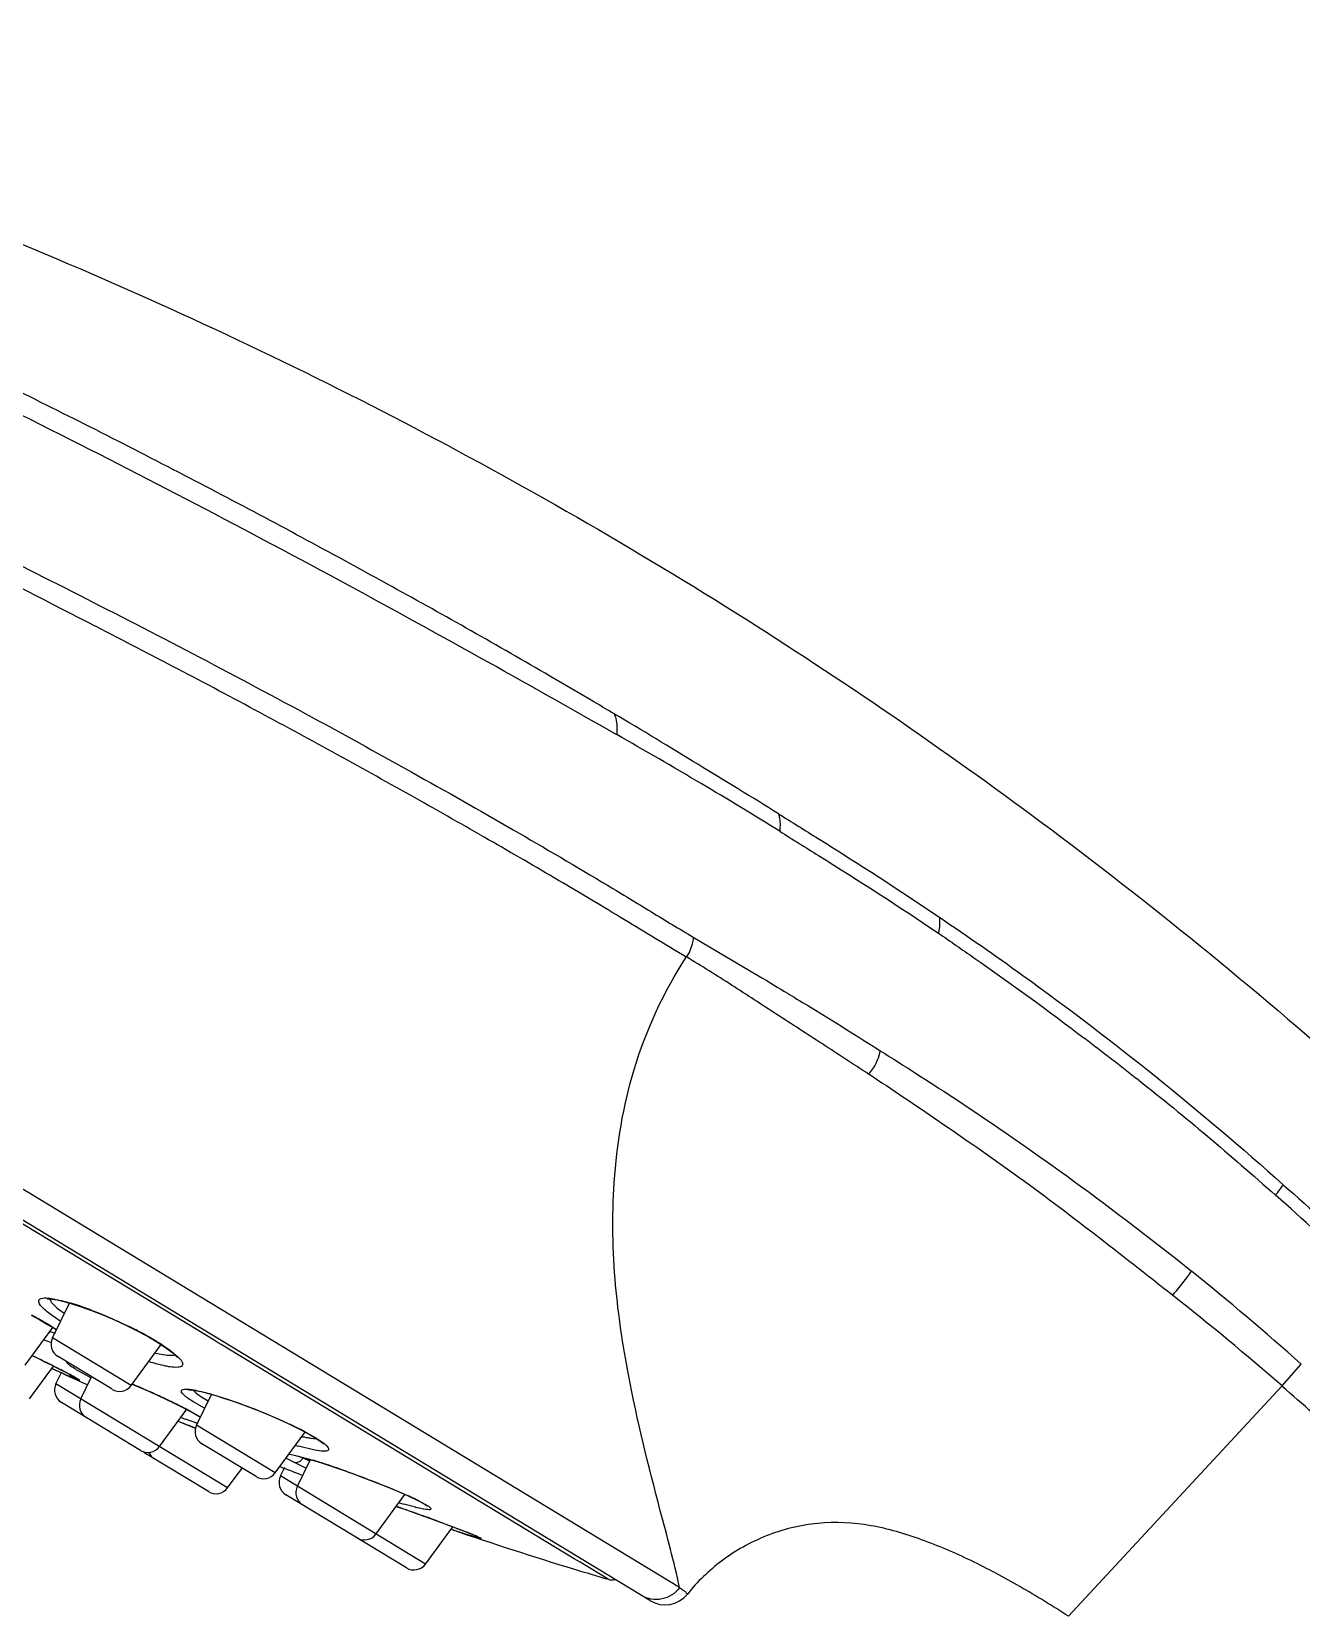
# Model space of a CAD drawing. Header units: millimetres. Extents: x 765 to 1606, y 133 to 728.
# Drawn here: x 1377.6 to 1421.4, y 613.9 to 668.7 of the extents above; entities that cross this region are included whole.
import ezdxf

# ---------------------------------------------------------------- set-up
doc = ezdxf.new("R2010")
doc.units = ezdxf.units.MM

msp = doc.modelspace()

# ---------------------------------------------------------------- linework, layer by layer
at = {"linetype": 'Continuous'}
for p, q in [((1398.905, 614.491), (1336.594, 652.281)), ((1396.87, 645.586), (1395.452, 646.418)), ((1400.4, 637.405), (1402.655, 636.061)), ((1399.929, 614.938), (1370.387, 632.854)), ((1377.796, 627.156), (1377.244, 627.49)), ((1379.2, 626.304), (1377.796, 627.156)), ((1379.351, 626.213), (1379.2, 626.304)), ((1381.505, 624.907), (1379.351, 626.213)), ((1378.181, 624.93), (1378.57, 624.856)), ((1383.857, 623.48), (1381.505, 624.907)), ((1378.275, 623.567), (1378.865, 624.765)), ((1378.479, 624.56), (1378.677, 624.414)), ((1378.57, 624.856), (1378.916, 624.761)), ((1379.265, 624.641), (1379.622, 624.513)), ((1377.33, 622.626), (1378.28, 623.922)), ((1377.54, 624.351), (1377.836, 624.186)), ((1378.342, 623.884), (1378.409, 623.84)), ((1380.417, 624.184), (1380.831, 623.992)), ((1380.831, 623.992), (1381.237, 623.788)), ((1380.994, 621.918), (1378.275, 623.567)), ((1380.994, 621.918), (1382.028, 623.33)), ((1381.237, 623.788), (1381.371, 623.717)), ((1381.371, 623.717), (1381.553, 623.617)), ((1381.393, 623.712), (1381.371, 623.717)), ((1382.058, 623.324), (1382.314, 623.15)), ((1383.994, 623.397), (1383.857, 623.48)), ((1384.098, 623.334), (1383.994, 623.397)), ((1386.351, 621.967), (1384.098, 623.334)), ((1377.651, 622.914), (1377.573, 622.953)), ((1380.331, 621.787), (1378.464, 622.919)), ((1381.829, 623.039), (1382.023, 623)), ((1382.314, 623.15), (1382.603, 622.914)), ((1377.481, 621.453), (1378.312, 622.586)), ((1378.393, 621.981), (1378.585, 622.369)), ((1378.648, 622.415), (1378.637, 622.42)), ((1379.1, 622.136), (1378.855, 622.24)), ((1378.909, 622.278), (1378.976, 622.242)), ((1379.04, 622.208), (1379.121, 622.163)), ((1379.104, 622.171), (1379.134, 622.153)), ((1379.54, 622.219), (1379.164, 622.425)), ((1379.252, 621.46), (1379.625, 622.215)), ((1420.741, 621.904), (1421.394, 622.659)), ((1384.32, 618.386), (1378.393, 621.981)), ((1379.134, 622.153), (1379.141, 622.149)), ((1381.029, 621.966), (1381.132, 621.922)), ((1396.291, 615.939), (1386.351, 621.967)), ((1420.732, 621.895), (1413.36, 613.949)), ((1381.309, 619.679), (1378.583, 621.332)), ((1381.971, 619.811), (1382.915, 621.098)), ((1383.526, 621.132), (1383.178, 621.33)), ((1383.246, 620.552), (1383.768, 621.612)), ((1383.397, 621.543), (1383.649, 621.393)), ((1383.828, 621.6), (1384.278, 621.459)), ((1382.611, 620.688), (1382.669, 620.664)), ((1382.613, 620.687), (1382.894, 620.573)), ((1382.669, 620.664), (1382.781, 620.619)), ((1383.224, 620.635), (1382.87, 620.756)), ((1382.894, 620.573), (1383.215, 620.441)), ((1382.966, 621.06), (1383.07, 621.005)), ((1382.989, 621.051), (1382.966, 621.06)), ((1382.969, 621.061), (1382.989, 621.051)), ((1382.989, 621.051), (1383.387, 620.831)), ((1383.07, 621.005), (1383.214, 620.926)), ((1385.965, 618.903), (1383.246, 620.552)), ((1386.192, 620.705), (1386.53, 620.548)), ((1386.53, 620.548), (1386.844, 620.391)), ((1385.965, 618.903), (1386.989, 620.301)), ((1386.844, 620.391), (1386.919, 620.353)), ((1386.951, 620.342), (1386.919, 620.352)), ((1387.051, 620.288), (1387.365, 620.108)), ((1387.18, 620.102), (1387.383, 620.078)), ((1387.365, 620.108), (1387.652, 619.912)), ((1383.658, 618.254), (1381.489, 619.57)), ((1385.302, 618.772), (1383.435, 619.904)), ((1386.426, 619.56), (1386.624, 619.518)), ((1386.624, 619.518), (1387.25, 619.344)), ((1387.335, 619.685), (1386.772, 619.822)), ((1384.32, 618.386), (1384.818, 619.065)), ((1386.146, 618.794), (1386.296, 619.097)), ((1386.607, 619.268), (1386.336, 619.414)), ((1386.885, 619.135), (1386.607, 619.268)), ((1386.728, 618.441), (1387.182, 619.362)), ((1386.922, 619.421), (1387.146, 619.318)), ((1387.146, 619.318), (1387.163, 619.31)), ((1391.157, 615.754), (1386.146, 618.794)), ((1389.827, 618.419), (1390.112, 618.3)), ((1390.003, 618.348), (1390.53, 618.121)), ((1390.495, 615.622), (1386.335, 618.145)), ((1389.447, 616.792), (1390.446, 618.155)), ((1390.112, 618.3), (1390.379, 618.185)), ((1390.805, 617.713), (1390.408, 617.822)), ((1390.838, 617.973), (1390.867, 617.959)), ((1390.902, 617.945), (1390.867, 617.958)), ((1390.902, 617.945), (1391.074, 617.856)), ((1390.146, 617.745), (1390.493, 617.623)), ((1390.493, 617.623), (1390.939, 617.464)), ((1390.495, 617.622), (1390.72, 617.542)), ((1391.188, 617.778), (1391.2, 617.768)), ((1391.157, 615.754), (1392.099, 617.039)), ((1391.735, 617.175), (1392.592, 616.852)), ((1392.108, 616.933), (1392.044, 616.955)), ((1392.213, 616.996), (1392.392, 616.929)), ((1392.392, 616.929), (1392.554, 616.866)), ((1392.864, 616.691), (1392.543, 616.791)), ((1392.764, 616.784), (1392.905, 616.726)), ((1392.818, 616.761), (1392.904, 616.725)), ((1392.927, 616.717), (1392.904, 616.725)), ((1392.995, 616.685), (1393.001, 616.682)), ((1396.495, 615.815), (1396.291, 615.939)), ((1397.462, 615.229), (1396.495, 615.815)), ((1397.464, 615.228), (1397.462, 615.229))]:
    msp.add_line(p, q, dxfattribs=at)
for points in [[(1378.1, 624.907), (1378.095, 624.905), (1378.133, 624.908), (1378.253, 624.902), (1378.434, 624.873), (1378.666, 624.821), (1378.944, 624.743), (1379.265, 624.641)], [(1379.622, 624.513), (1380.009, 624.359), (1380.417, 624.184)], [(1377.836, 624.186), (1378.104, 624.031), (1378.342, 623.884)], [(1381.553, 623.617), (1381.932, 623.394), (1382.222, 623.202), (1382.43, 623.043), (1382.558, 622.923), (1382.585, 622.891)], [(1377.57, 622.954), (1377.811, 622.835), (1377.999, 622.742), (1378.182, 622.651), (1378.356, 622.563), (1378.52, 622.48)], [(1378.52, 622.48), (1378.744, 622.365), (1378.832, 622.319), (1378.909, 622.278)], [(1378.976, 622.242), (1379.031, 622.212), (1379.076, 622.187), (1379.104, 622.171)], [(1381.132, 621.922), (1381.4, 621.805), (1381.673, 621.684), (1381.945, 621.56), (1382.214, 621.433), (1382.476, 621.308)], [(1382.975, 621.767), (1382.978, 621.768), (1383.028, 621.768), (1383.127, 621.759), (1383.269, 621.735), (1383.449, 621.696), (1383.664, 621.641)], [(1383.664, 621.641), (1383.91, 621.571), (1384.183, 621.486), (1384.482, 621.386)], [(1382.476, 621.308), (1382.724, 621.184), (1382.966, 621.06)], [(1384.482, 621.386), (1384.802, 621.273), (1385.139, 621.146), (1385.488, 621.008), (1385.842, 620.86), (1386.192, 620.705)], [(1383.214, 620.926), (1383.338, 620.856), (1383.382, 620.829)], [(1386.919, 620.352), (1387.171, 620.215), (1387.36, 620.102)], [(1387.36, 620.102), (1387.503, 620.007), (1387.597, 619.935), (1387.626, 619.908)], [(1386.439, 619.55), (1386.512, 619.538), (1386.626, 619.513), (1386.765, 619.479), (1386.929, 619.436)], [(1386.929, 619.436), (1387.117, 619.382), (1387.327, 619.319)], [(1387.327, 619.319), (1387.557, 619.246), (1387.806, 619.165)], [(1387.806, 619.165), (1388.07, 619.076), (1388.347, 618.979), (1388.636, 618.876), (1388.931, 618.767), (1389.232, 618.654), (1389.532, 618.537), (1389.827, 618.419)], [(1390.379, 618.185), (1390.624, 618.075), (1390.838, 617.973)], [(1390.867, 617.958), (1390.957, 617.913), (1391.062, 617.856)], [(1391.062, 617.856), (1391.14, 617.81), (1391.188, 617.778)], [(1390.939, 617.464), (1391.163, 617.383), (1391.385, 617.303), (1391.604, 617.223), (1391.817, 617.144), (1392.021, 617.069), (1392.213, 616.996)], [(1392.554, 616.866), (1392.697, 616.81), (1392.818, 616.761)], [(1392.904, 616.725), (1392.943, 616.709), (1392.975, 616.694), (1392.995, 616.685)]]:
    msp.add_lwpolyline(points, dxfattribs=at)
for centre, radius, start, end in [((1141.392, 183.586), 522.137, 62.83514, 63.41614), ((1278.215, 444.675), 233.332, 59.20569, 59.43438), ((1469.606, 746.533), 129.171, 238.78277, 239.31308), ((1237.158, 403.169), 290.655, 52.08001, 52.54461), ((1414.582, 633.192), 7.563, 323.4105, 324.585), ((1416.113, 632.1), 5.682, 324.6165, 325.1146), ((1412.898, 634.364), 9.614, 322.3601, 323.7852), ((1343.125, 532.06), 118.727, 49.17623, 51.54876), ((1376.331, 616.188), 8.953, 72.2317, 73.2237), ((1375.833, 614.642), 10.578, 70.5194, 72.2156), ((1375.275, 613.056), 12.259, 69.1638, 70.534), ((1368.794, 608.197), 18.373, 60.3247, 61.5235), ((1370.796, 611.714), 14.326, 59.3945, 60.3167), ((1372.424, 614.46), 11.133, 58.0141, 59.4092), ((1373.619, 616.381), 8.871, 57.2246, 57.9921), ((1374.163, 610.148), 15.371, 63.5357, 64.0825), ((1374.77, 611.37), 14.007, 61.7801, 63.5303), ((1381.358, 632.472), 9.591, 249.3702, 251.0069), ((1379.912, 629.254), 5.736, 252.5033, 254.0208), ((1378.723, 623.346), 0.5, 153.7645, 238.7653), ((1379.648, 628.342), 4.787, 254.0561, 254.3819), ((1375.471, 612.713), 12.492, 60.4827, 61.7017), ((1376.699, 614.872), 10.008, 58.6702, 60.5122), ((1377.842, 616.755), 7.806, 57.3043, 58.6462), ((1334.834, 535.94), 96.943, 63.58939, 63.78921), ((1347.623, 561.657), 68.221, 63.26586, 63.60163), ((1436.07, 746.047), 136.397, 244.92402, 245.49191), ((1396.365, 661.594), 43.075, 245.1572, 245.6859), ((1357.026, 580.307), 47.335, 62.9263, 63.2762), ((1361.94, 589.927), 36.532, 62.784, 62.922), ((1387.925, 642.883), 22.547, 245.6533, 246.2799), ((1362.139, 590.385), 36.035, 62.5969, 62.7315), ((1367.832, 601.354), 23.676, 62.051, 62.6118), ((1373.219, 611.532), 12.16, 61.707, 61.9933), ((1374.961, 614.768), 8.485, 61.2728, 61.7138), ((1386.975, 636.386), 16, 242.3116, 242.5682), ((1378.842, 621.76), 0.5, 153.7645, 238.7653), ((1380.59, 622.214), 0.5, 238.7635, 323.7643), ((1367.354, 589.916), 34.847, 66.6997, 66.9212), ((1367.365, 589.942), 34.819, 65.9973, 66.7001), ((1367.605, 590.48), 34.23, 65.6368, 65.9979), ((1368.789, 593.078), 31.374, 64.7344, 65.6479), ((1341.855, 530.958), 120.379, 47.70042, 49.06203), ((1379.701, 621.239), 0.5, 153.7645, 238.7656), ((1370.134, 595.943), 28.21, 64.5695, 64.7228), ((1371.279, 598.343), 25.551, 63.9798, 64.5774), ((1372.919, 601.701), 21.814, 63.256, 63.9805), ((1374.618, 605.067), 18.043, 62.427, 63.2631), ((1388.758, 637.121), 17.392, 249.6609, 249.8954), ((1388.195, 635.581), 15.752, 249.8933, 250.2431), ((1340.126, 516.004), 112.976, 67.58716, 67.81734), ((1383.694, 620.331), 0.5, 153.7645, 238.7653), ((1385.211, 626.856), 6.531, 252.2804, 252.8702), ((1379.985, 606.887), 15.151, 64.0148, 64.5688), ((1381.15, 609.274), 12.496, 62.4889, 64.0216), ((1388.103, 625.504), 5.481, 257.1591, 258.7803), ((1382.002, 610.924), 10.639, 62.2782, 62.4539), ((1382.22, 611.368), 10.144, 61.5611, 62.2039), ((1387.79, 623.913), 3.859, 258.7546, 260.9171), ((1387.479, 621.526), 1.451, 266.2088, 266.8177), ((1381.568, 620.106), 0.5, 238.7632, 323.7643), ((1381.748, 619.997), 0.5, 226.4205, 238.7653), ((1382.05, 619.814), 0.5, 203.8822, 238.764), ((1389.717, 630.103), 10.694, 253.4689, 254.0167), ((1389.032, 623.752), 4.817, 242.9935, 244.026), ((1385.562, 619.199), 0.5, 238.7635, 323.7643), ((1436.07, 746.047), 136.397, 248.52479, 248.87592), ((1392.79, 631.97), 14.129, 245.2945, 245.8135), ((1393.471, 633.478), 15.783, 245.8014, 245.9282), ((1381.914, 601.852), 18.288, 72.8223, 73.0368), ((1380.78, 598.203), 22.109, 71.752, 72.8076), ((1379.169, 593.253), 27.315, 71.642, 71.7933), ((1378.755, 592.005), 28.629, 71.4793, 71.6419), ((1377.473, 588.203), 32.642, 70.5753, 71.466), ((1376.487, 585.382), 35.63, 70.4112, 70.5889), ((1383.917, 618.682), 0.5, 238.7648, 323.7643), ((1386.595, 618.572), 0.5, 153.7645, 238.7653), ((1387.176, 618.22), 0.5, 153.7645, 238.766), ((1379.997, 594.282), 26.063, 67.4228, 67.8443), ((1394.944, 633.289), 16.118, 253.0681, 253.6558), ((1384.926, 605.674), 13.65, 65.1944, 65.764), ((1386.697, 609.487), 9.446, 63.785, 65.2385), ((1387.599, 611.328), 7.396, 63.4761, 63.7577), ((1345.97, 492.172), 133.117, 70.4591, 70.61974), ((1347.044, 495.151), 129.951, 70.1945, 70.36092), ((1392.485, 624.406), 6.901, 255.9165, 256.1806), ((1355.105, 517.506), 106.187, 69.82066, 70.19942), ((1389.044, 617.087), 0.5, 238.7628, 323.7643), ((1436.07, 746.047), 136.397, 251.17583, 253.04568), ((1403.807, 651.901), 36.873, 251.5014, 252.2124), ((1384.089, 595.01), 23.438, 68.5087, 68.73), ((1386.668, 601.578), 16.382, 68.1527, 68.485), ((1390.865, 611.882), 5.256, 66.8983, 67.1544), ((1390.754, 616.05), 0.5, 238.7648, 323.7643), ((1436.07, 746.047), 136.397, 253.04575, 253.55819), ((1397.606, 615.707), 0.5, 253.5581, 281.2635), ((1399.424, 615.346), 1, 238.7645, 321.1719)]:
    msp.add_arc(centre, radius, start, end, dxfattribs=at)
for points, knots in [([(1353.886, 668.669), (1362.293, 666.913), (1379.184, 661.273), (1398.706, 651.046), (1413.519, 640.773), (1424.073, 632.105), (1434.105, 622.246), (1443.606, 611.849), (1452.574, 601.058), (1460.969, 589.81), (1468.826, 578.164), (1476.257, 566.234), (1483.284, 554.105), (1492.039, 537.7), (1497.965, 525.092), (1501.622, 516.572)], [0, 0, 0, 0, 0.11714, 0.241192, 0.299337, 0.362795, 0.427204, 0.491023, 0.554843, 0.618496, 0.682384, 0.746401, 0.810171, 0.873542, 1, 1, 1, 1]), ([(1395.453, 646.417), (1393.647, 647.469), (1389.891, 649.587), (1384.096, 652.712), (1378.104, 655.784), (1370.42, 659.503), (1363.3, 662.905), (1357.057, 665.899), (1354.443, 667.15), (1353.29, 667.686)], [0, 0, 0, 0, 0.132723, 0.273805, 0.418102, 0.560308, 0.815949, 0.919226, 1, 1, 1, 1]), ([(1346.852, 665.333), (1350.202, 663.664), (1355.828, 660.875), (1363.957, 656.8), (1371.395, 653.105), (1379.194, 649.249), (1385.66, 645.873), (1390.634, 643.135), (1394.117, 641.159), (1396.868, 639.543), (1398.93, 638.29), (1399.914, 637.687), (1400.4, 637.405)], [0, 0, 0, 0, 0.185853, 0.311842, 0.451489, 0.598282, 0.743871, 0.813626, 0.880215, 0.942696, 0.972072, 1, 1, 1, 1]), ([(1397.756, 644.393), (1394.588, 646.194), (1387.907, 649.93), (1377.665, 655.264), (1367.558, 660.147), (1361.072, 663.306), (1358.077, 664.745)], [0, 0, 0, 0, 0.245084, 0.514762, 0.776537, 1, 1, 1, 1]), ([(1400.16, 636.715), (1399.442, 637.13), (1397.985, 638.033), (1395.714, 639.389), (1393.302, 640.791), (1389.87, 642.74), (1385.362, 645.219), (1381.668, 647.157), (1379.775, 648.13)], [0, 0, 0, 0, 0.106513, 0.219975, 0.339631, 0.46454, 0.726679, 1, 1, 1, 1]), ([(1403.346, 641.66), (1402.421, 642.239), (1400.525, 643.382), (1398.642, 644.546), (1397.671, 645.11)], [0, 0, 0, 0, 0.492953, 1, 1, 1, 1]), ([(1397.671, 645.11), (1397.692, 645.059), (1397.764, 644.827), (1397.773, 644.579), (1397.757, 644.392)], [0, 0, 0, 0, 0.227402, 1, 1, 1, 1]), ([(1403.388, 641.061), (1402.49, 641.621), (1400.62, 642.744), (1398.736, 643.845), (1397.756, 644.394)], [0, 0, 0, 0, 0.484928, 1, 1, 1, 1]), ([(1403.344, 641.663), (1403.799, 641.379), (1405.669, 640.215), (1407.527, 639.029), (1408.902, 638.088)], [0, 0, 0, 0, 0.24362, 1, 1, 1, 1]), ([(1403.346, 641.66), (1403.358, 641.614), (1403.401, 641.417), (1403.402, 641.212), (1403.387, 641.058)], [0, 0, 0, 0, 0.233744, 1, 1, 1, 1]), ([(1403.387, 641.058), (1403.835, 640.778), (1405.677, 639.631), (1407.506, 638.463), (1408.865, 637.543)], [0, 0, 0, 0, 0.243541, 1, 1, 1, 1]), ([(1408.902, 638.089), (1408.907, 638.048), (1408.917, 637.865), (1408.894, 637.681), (1408.865, 637.543)], [0, 0, 0, 0, 0.230617, 1, 1, 1, 1]), ([(1408.902, 638.09), (1409.873, 637.435), (1413.987, 634.564), (1417.912, 631.418), (1420.775, 628.85)], [0, 0, 0, 0, 0.233474, 1, 1, 1, 1]), ([(1408.865, 637.543), (1409.276, 637.26), (1410.983, 636.078), (1412.668, 634.862), (1413.918, 633.899)], [0, 0, 0, 0, 0.240192, 1, 1, 1, 1]), ([(1400.4, 637.405), (1400.398, 637.347), (1400.366, 637.103), (1400.265, 636.871), (1400.161, 636.716)], [0, 0, 0, 0, 0.23733, 1, 1, 1, 1]), ([(1399.929, 614.938), (1399.739, 615.831), (1399.072, 618.265), (1398.212, 621.723), (1397.635, 625.517), (1397.566, 629.074), (1398.212, 632.984), (1399.383, 635.519), (1400.16, 636.715)], [0, 0, 0, 0, 0.121916, 0.336694, 0.475244, 0.633405, 0.809639, 1, 1, 1, 1]), ([(1406.456, 632.673), (1405.921, 633.015), (1404.869, 633.711), (1403.288, 634.729), (1401.733, 635.746), (1400.691, 636.406), (1400.162, 636.717)], [0, 0, 0, 0, 0.254854, 0.505692, 0.753888, 1, 1, 1, 1]), ([(1403.684, 635.442), (1403.948, 635.285), (1405.017, 634.65), (1406.063, 633.978), (1406.857, 633.481)], [0, 0, 0, 0, 0.246917, 1, 1, 1, 1]), ([(1406.721, 633.054), (1406.738, 633.088), (1406.799, 633.224), (1406.841, 633.369), (1406.856, 633.478)], [0, 0, 0, 0, 0.259549, 1, 1, 1, 1]), ([(1406.856, 633.479), (1407.697, 632.953), (1411.398, 630.589), (1414.954, 627.998), (1417.606, 625.871)], [0, 0, 0, 0, 0.22587, 1, 1, 1, 1]), ([(1406.46, 632.676), (1407.274, 632.146), (1408.954, 631.002), (1412.515, 628.541), (1415.154, 626.464), (1416.957, 625.042)], [0, 0, 0, 0, 0.224592, 0.469541, 1, 1, 1, 1]), ([(1415.784, 632.459), (1416.587, 631.83), (1418.184, 630.533), (1419.731, 629.176), (1420.511, 628.493)], [0, 0, 0, 0, 0.495781, 1, 1, 1, 1]), ([(1420.774, 628.85), (1421.742, 628.007), (1423.644, 626.271), (1427.3, 622.648), (1431.787, 618.033), (1436.984, 612.326), (1443.692, 604.519), (1451.59, 594.358), (1457.352, 585.827), (1460.099, 581.482)], [0, 0, 0, 0, 0.062383, 0.125087, 0.250075, 0.375107, 0.50014, 0.750201, 1, 1, 1, 1]), ([(1459.767, 581.268), (1457.023, 585.604), (1451.271, 594.119), (1443.434, 604.299), (1436.753, 612.109), (1432.409, 616.84), (1428.836, 620.53), (1426.094, 623.239), (1423.34, 625.916), (1421.465, 627.656), (1420.511, 628.493)], [0, 0, 0, 0, 0.24993, 0.500148, 0.625294, 0.750438, 0.812959, 0.87546, 0.938167, 1, 1, 1, 1]), ([(1416.957, 625.042), (1417.139, 625.24), (1417.361, 625.514), (1417.561, 625.802), (1417.606, 625.871)], [0, 0, 0, 0, 0.767465, 1, 1, 1, 1]), ([(1377.992, 624.547), (1377.931, 624.604), (1377.839, 624.682), (1377.769, 624.885), (1377.974, 624.962), (1378.095, 624.941), (1378.181, 624.93)], [0, 0, 0, 0, 0.320625, 0.493098, 0.668007, 1, 1, 1, 1]), ([(1378.181, 624.907), (1378.195, 624.849), (1378.291, 624.72), (1378.405, 624.619), (1378.479, 624.56)], [0, 0, 0, 0, 0.384066, 1, 1, 1, 1]), ([(1378.546, 624.141), (1378.488, 624.177), (1378.297, 624.302), (1378.11, 624.438), (1377.992, 624.547)], [0, 0, 0, 0, 0.294948, 1, 1, 1, 1]), ([(1379.636, 624.514), (1379.738, 624.474), (1380.159, 624.308), (1380.573, 624.123), (1380.881, 623.973)], [0, 0, 0, 0, 0.24291, 1, 1, 1, 1]), ([(1379.164, 622.425), (1379.103, 622.461), (1378.998, 622.523), (1378.867, 622.614), (1378.795, 622.67), (1378.761, 622.719), (1378.768, 622.732)], [0, 0, 0, 0, 0.416346, 0.722833, 0.914312, 1, 1, 1, 1]), ([(1382.33, 622.563), (1382.279, 622.571), (1382.034, 622.615), (1381.795, 622.681), (1381.608, 622.739)], [0, 0, 0, 0, 0.210049, 1, 1, 1, 1]), ([(1382.023, 623), (1382.117, 622.983), (1382.278, 622.96), (1382.444, 622.961), (1382.51, 622.976)], [0, 0, 0, 0, 0.588473, 1, 1, 1, 1]), ([(1382.603, 622.914), (1382.636, 622.883), (1382.691, 622.825), (1382.75, 622.741), (1382.778, 622.665), (1382.746, 622.568), (1382.557, 622.535), (1382.423, 622.55), (1382.33, 622.563)], [0, 0, 0, 0, 0.169613, 0.29711, 0.387588, 0.458272, 0.650225, 1, 1, 1, 1]), ([(1379.121, 622.163), (1379.153, 622.145), (1379.278, 622.067), (1379.137, 622.122), (1379.1, 622.136)], [0, 0, 0, 0, 0.485407, 1, 1, 1, 1]), ([(1383.178, 621.33), (1383.06, 621.401), (1382.904, 621.498), (1382.763, 621.636), (1382.71, 621.714), (1382.751, 621.784), (1382.846, 621.795), (1382.975, 621.795), (1383.081, 621.779), (1383.141, 621.769)], [0, 0, 0, 0, 0.388907, 0.505418, 0.575284, 0.624826, 0.702323, 0.826355, 1, 1, 1, 1]), ([(1383.129, 621.761), (1383.142, 621.745), (1383.222, 621.66), (1383.318, 621.595), (1383.397, 621.543)], [0, 0, 0, 0, 0.182708, 1, 1, 1, 1]), ([(1383.141, 621.769), (1383.19, 621.76), (1383.421, 621.715), (1383.649, 621.653), (1383.828, 621.6)], [0, 0, 0, 0, 0.209497, 1, 1, 1, 1]), ([(1384.278, 621.459), (1384.461, 621.398), (1385.211, 621.135), (1385.947, 620.829), (1386.491, 620.571)], [0, 0, 0, 0, 0.241891, 1, 1, 1, 1]), ([(1387.652, 619.912), (1387.684, 619.887), (1387.736, 619.842), (1387.792, 619.778), (1387.819, 619.716), (1387.784, 619.666), (1387.714, 619.651), (1387.563, 619.645), (1387.432, 619.667), (1387.335, 619.685)], [0, 0, 0, 0, 0.15856, 0.270141, 0.341278, 0.398755, 0.48343, 0.610754, 1, 1, 1, 1]), ([(1386.607, 619.268), (1386.662, 619.25), (1386.799, 619.268), (1386.89, 619.364), (1386.922, 619.421)], [0, 0, 0, 0, 0.46577, 1, 1, 1, 1]), ([(1388.433, 618.95), (1388.551, 618.908), (1389.019, 618.739), (1389.482, 618.561), (1389.826, 618.421)], [0, 0, 0, 0, 0.25295, 1, 1, 1, 1]), ([(1391.074, 617.856), (1391.119, 617.831), (1391.195, 617.787), (1391.279, 617.731), (1391.321, 617.692), (1391.337, 617.672), (1391.341, 617.651), (1391.318, 617.629), (1391.256, 617.63), (1391.092, 617.642), (1390.946, 617.678), (1390.836, 617.705)], [0, 0, 0, 0, 0.181345, 0.307645, 0.350022, 0.379304, 0.398544, 0.416821, 0.483281, 0.602936, 1, 1, 1, 1]), ([(1392.927, 616.717), (1392.977, 616.696), (1393.186, 616.595), (1392.932, 616.671), (1392.864, 616.691)], [0, 0, 0, 0, 0.432696, 1, 1, 1, 1]), ([(1413.36, 613.949), (1412.81, 614.305), (1411.706, 614.98), (1410.022, 615.89), (1408.307, 616.62), (1406.544, 617.151), (1404.695, 617.25), (1402.913, 616.806), (1401.371, 615.943), (1400.545, 615.145), (1400.203, 614.719)], [0, 0, 0, 0, 0.134564, 0.265354, 0.392337, 0.516427, 0.641415, 0.76725, 0.887958, 1, 1, 1, 1]), ([(1399.929, 614.937), (1399.786, 614.743), (1399.342, 614.45), (1398.816, 614.545), (1398.611, 614.669)], [0, 0, 0, 0, 0.50145, 1, 1, 1, 1]), ([(1399.929, 614.937), (1399.972, 614.911), (1400.04, 614.862), (1400.137, 614.793), (1400.164, 614.748), (1400.207, 614.725), (1400.203, 614.719)], [0, 0, 0, 0, 0.4311, 0.743839, 0.934907, 1, 1, 1, 1])]:
    msp.add_open_spline(points, degree=3, knots=knots, dxfattribs=at)
for points in [[(1406.46, 632.676), (1406.564, 632.788), (1406.653, 632.917), (1406.721, 633.054)], [(1421.394, 622.659), (1420.155, 623.757), (1418.895, 624.832), (1417.606, 625.871)]]:
    msp.add_open_spline(points, degree=3, dxfattribs=at)

doc.saveas('drawing.dxf')
